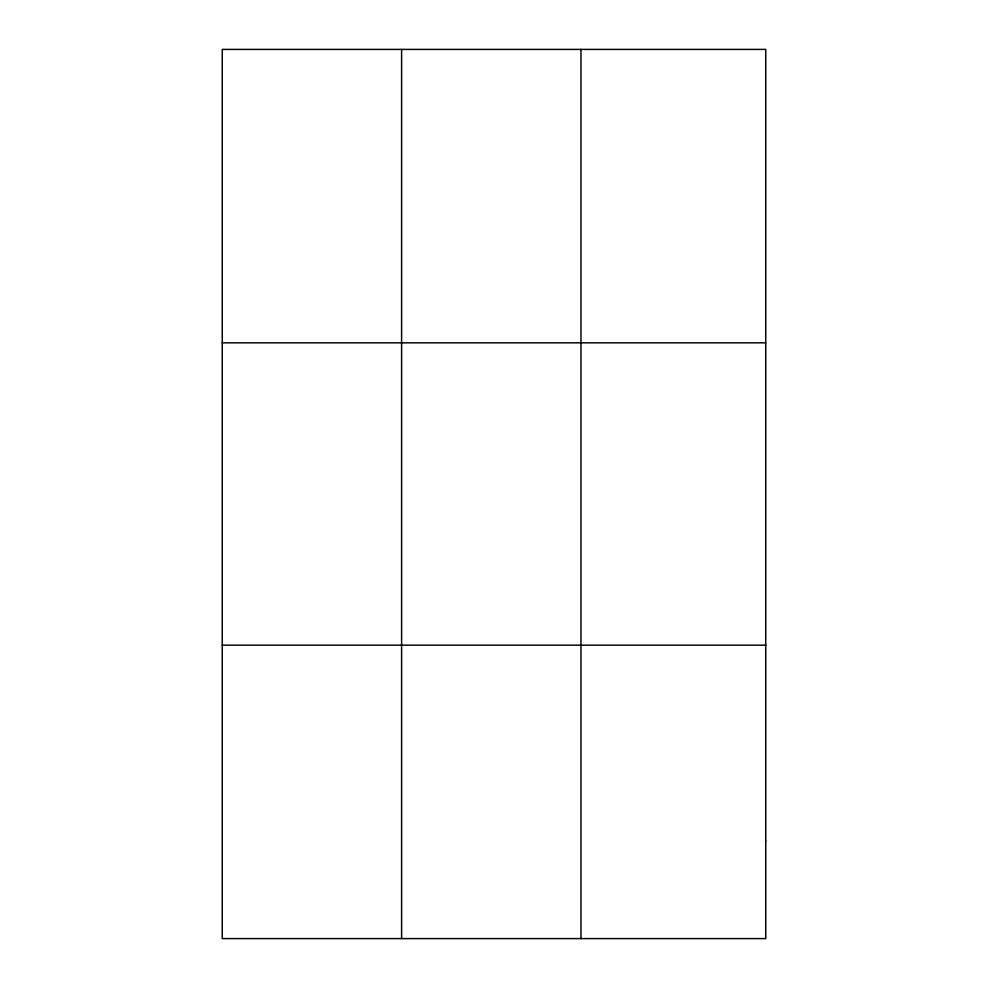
<?xml version="1.0" encoding="UTF-8"?>
<svg xmlns="http://www.w3.org/2000/svg" width="988" height="988" viewBox="0 0 988 988"><rect width="100%" height="100%" fill="white"/><g stroke="black" fill="none" stroke-linecap="round" stroke-linejoin="round"><path stroke-width="1.48" d="M401.61 49.4L401.61 938.6M580.956 49.4L580.956 938.6M222.251 342.836L765.749 342.836M222.251 645.164L765.749 645.164M765.749 840.788L765.749 938.6L222.251 938.6L222.251 49.4L765.749 49.4L765.749 840.788"/></g></svg>
